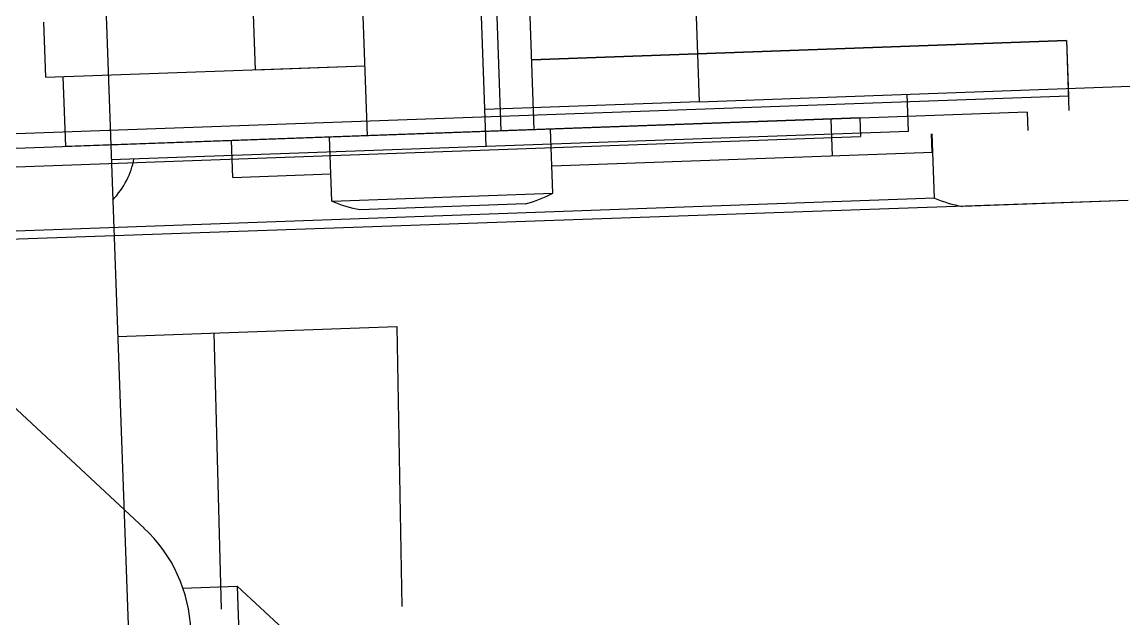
# Model space of a CAD drawing. Header units: millimetres. Extents: x 8884 to 18446, y 10737 to 16556.
# Drawn here: x 11247.112 to 11248.607, y 15461.545 to 15462.355 of the extents above; entities that cross this region are included whole.
import ezdxf

# ---------------------------------------------------------------- set-up
doc = ezdxf.new("R2010")
doc.units = ezdxf.units.MM
doc.layers.add('ENSAMBLES', color=7, linetype='Continuous')
doc.layers.add('FEATURES', color=7, linetype='Continuous')

msp = doc.modelspace()

# ---------------------------------------------------------------- linework, layer by layer
at = {"color": 252, "linetype": 'Continuous'}
for p, q in [((11247.1812, 15463.6152, 84.487), (11247.2603, 15461.4166, 84.487)), ((11247.995, 15463.2462, 84.487), (11248.0309, 15462.2468, 84.487)), ((11247.742, 15462.1864, 84.487), (11247.7276, 15462.5861, 84.487)), ((11248.0309, 15462.2468, 84.487), (11248.7744, 15462.2736, 84.487)), ((11248.3151, 15462.207, 84.487), (11248.3133, 15462.257, 84.487)), ((11248.0309, 15462.2468, 84.487), (11247.7402, 15462.2364, 84.487)), ((11248.0309, 15462.2469, 84.487), (11248.031, 15462.2469, 84.487)), ((11247.2332, 15462.1681, 84.487), (11248.3151, 15462.207, 84.487)), ((11247.2777, 15461.668, 84.487), (11246.7778, 15462.1331, 84.487)), ((11247.2419, 15461.928, 84.487), (11247.6206, 15461.9416, 84.487)), ((11247.6206, 15461.9416, 84.487), (11247.6276, 15461.5616, 84.487)), ((11247.383, 15461.5581, 84.487), (11247.373, 15461.9327, 84.487)), ((11247.3299, 15461.5862, 84.487), (11247.4042, 15461.5889, 84.487)), ((11247.4042, 15461.5889, 84.487), (11247.4663, 15461.5311, 84.487)), ((11247.4042, 15461.5889, 84.487), (11247.4257, 15460.9893, 84.487))]:
    msp.add_line(p, q, dxfattribs=at)
msp.add_arc((11247.1414, 15461.5215, 84.487), 0.2, 2.0597, 47.0597, dxfattribs=at)
at = {"color": 252, "linetype": 'Continuous', "start_tangent": (0.695899, 0.718139), "end_tangent": (0.176221, 0.984351)}
msp.add_spline([(11247.2352, 15462.1136, 84.487), (11247.2542, 15462.1401, 84.487), (11247.264, 15462.1692, 84.487)], degree=3, dxfattribs=at)
at = {"layer": 'ENSAMBLES', "color": 252, "linetype": 'Continuous'}
for p, q in [((11247.4291, 15462.2902, 84.487), (11247.4264, 15462.3652, 84.487)), ((11247.1445, 15462.28, 84.487), (11247.1418, 15462.3549, 84.487)), ((11248.5293, 15462.3298, 84.487), (11247.8034, 15462.3037, 84.487)), ((11248.5293, 15462.3298, 84.487), (11248.532, 15462.2548, 84.487)), ((11247.1446, 15462.28, 84.487), (11247.5774, 15462.2956, 84.487)), ((11234.0209, 15461.733, 84.487), (11248.532, 15462.2548, 84.487)), ((11247.8325, 15462.1224, 84.487), (11247.8294, 15462.2096, 84.487)), ((11247.5327, 15462.1117, 84.487), (11247.5296, 15462.1988, 84.487)), ((11248.3503, 15462.116, 84.487), (11248.3471, 15462.2032, 84.487)), ((11248.3503, 15462.116, 84.487), (11233.6598, 15461.5877, 84.487)), ((11247.5327, 15462.1117, 84.487), (11247.8325, 15462.1224, 84.487)), ((11247.7955, 15462.1083, 84.487), (11247.5707, 15462.1002, 84.487)), ((11248.6131, 15462.1127, 84.487), (11248.3882, 15462.1046, 84.487))]:
    msp.add_line(p, q, dxfattribs=at)
for centre, radius, start, end in [((11247.7519, 15462.2778, 84.487), 0.175, 284.4333, 297.4366), ((11248.4195, 15462.2767, 84.487), 0.175, 246.6827, 259.686), ((12113.463, -9387.026, 84.487), 24864.1843, 91.99331884, 92.02779769), ((11247.602, 15462.2724, 84.487), 0.175, 246.6827, 259.686)]:
    msp.add_arc(centre, radius, start, end, dxfattribs=at)
at = {"layer": 'FEATURES', "color": 252, "linetype": 'Continuous'}
for p, q in [((11247.7789, 15462.9832, 84.487), (11247.8068, 15462.2087, 84.487)), ((11247.5808, 15462.2006, 84.487), (11247.5529, 15462.9751, 84.487)), ((11247.7623, 15462.2071, 84.487), (11247.7344, 15462.9816, 84.487)), ((11247.8034, 15462.3037, 84.487), (11248.5293, 15462.3298, 84.487)), ((11248.5293, 15462.3298, 84.487), (11248.5327, 15462.2349, 84.487)), ((11247.4291, 15462.2902, 84.487), (11247.5774, 15462.2956, 84.487)), ((11247.1716, 15462.1859, 84.487), (11247.1682, 15462.2808, 84.487)), ((11248.476, 15462.2328, 84.487), (11235.3233, 15461.7598, 84.487)), ((11248.2492, 15462.2247, 84.487), (11247.1716, 15462.1859, 84.487)), ((11248.2121, 15462.1733, 84.487), (11248.2103, 15462.2233, 84.487)), ((11248.2492, 15462.2247, 84.487), (11248.2501, 15462.1997, 84.487)), ((11248.476, 15462.2328, 84.487), (11248.4769, 15462.2078, 84.487)), ((11235.2675, 15461.7328, 84.487), (11248.2501, 15462.1997, 84.487)), ((11247.3983, 15462.144, 84.487), (11247.3965, 15462.194, 84.487)), ((11248.3457, 15462.2031, 84.487), (11248.3466, 15462.1781, 84.487)), ((11247.8312, 15462.1596, 84.487), (11248.348, 15462.1782, 84.487)), ((11247.3983, 15462.144, 84.487), (11247.5314, 15462.1488, 84.487))]:
    msp.add_line(p, q, dxfattribs=at)

doc.saveas('drawing.dxf')
